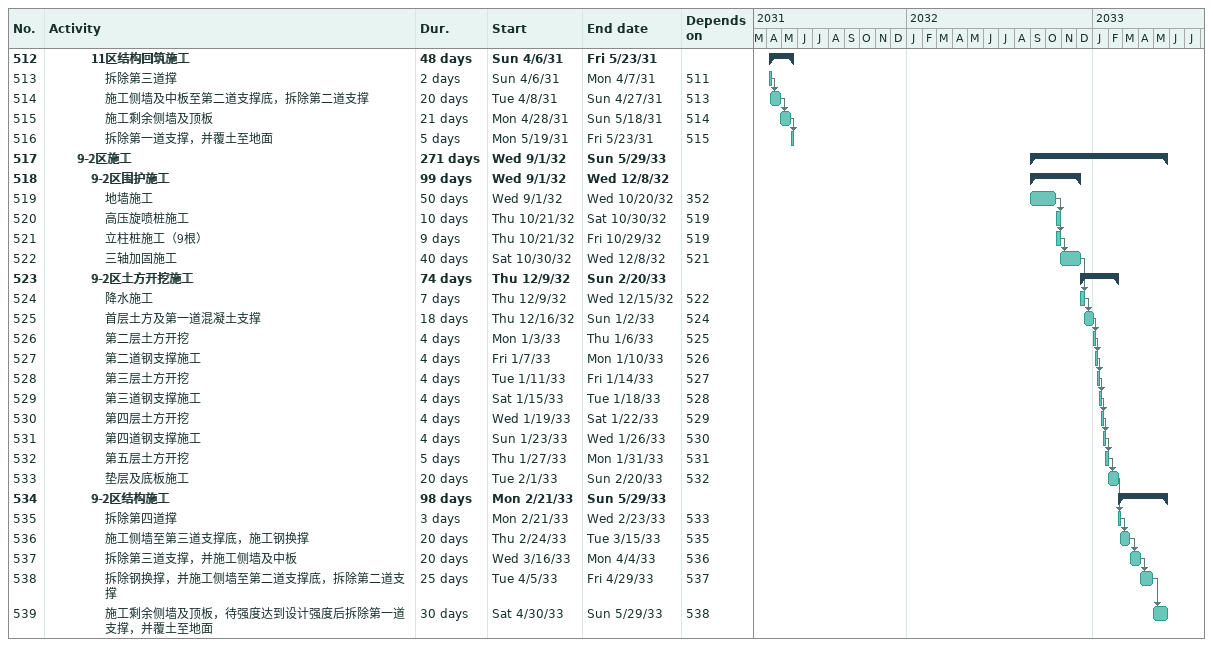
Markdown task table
| ID | Level | Task | Duration | Start | Finish | Predecessors |
|---|---|---|---|---|---|---|
| 512 | 4 | **11区结构回筑施工** | 48d | 2031-04-06 | 2031-05-23 |  |
| 513 | 5 | 拆除第三道撑 | 2d | 2031-04-06 | 2031-04-07 | 511 |
| 514 | 5 | 施工侧墙及中板至第二道支撑底，拆除第二道支撑 | 20d | 2031-04-08 | 2031-04-27 | 513 |
| 515 | 5 | 施工剩余侧墙及顶板 | 21d | 2031-04-28 | 2031-05-18 | 514 |
| 516 | 5 | 拆除第一道支撑，并覆土至地面 | 5d | 2031-05-19 | 2031-05-23 | 515 |
| 517 | 3 | **9-2区施工** | 271d | 2032-09-01 | 2033-05-29 |  |
| 518 | 4 | **9-2区围护施工** | 99d | 2032-09-01 | 2032-12-08 |  |
| 519 | 5 | 地墙施工 | 50d | 2032-09-01 | 2032-10-20 | 352 |
| 520 | 5 | 高压旋喷桩施工 | 10d | 2032-10-21 | 2032-10-30 | 519 |
| 521 | 5 | 立柱桩施工（9根） | 9d | 2032-10-21 | 2032-10-29 | 519 |
| 522 | 5 | 三轴加固施工 | 40d | 2032-10-30 | 2032-12-08 | 521 |
| 523 | 4 | **9-2区土方开挖施工** | 74d | 2032-12-09 | 2033-02-20 |  |
| 524 | 5 | 降水施工 | 7d | 2032-12-09 | 2032-12-15 | 522 |
| 525 | 5 | 首层土方及第一道混凝土支撑 | 18d | 2032-12-16 | 2033-01-02 | 524 |
| 526 | 5 | 第二层土方开挖 | 4d | 2033-01-03 | 2033-01-06 | 525 |
| 527 | 5 | 第二道钢支撑施工 | 4d | 2033-01-07 | 2033-01-10 | 526 |
| 528 | 5 | 第三层土方开挖 | 4d | 2033-01-11 | 2033-01-14 | 527 |
| 529 | 5 | 第三道钢支撑施工 | 4d | 2033-01-15 | 2033-01-18 | 528 |
| 530 | 5 | 第四层土方开挖 | 4d | 2033-01-19 | 2033-01-22 | 529 |
| 531 | 5 | 第四道钢支撑施工 | 4d | 2033-01-23 | 2033-01-26 | 530 |
| 532 | 5 | 第五层土方开挖 | 5d | 2033-01-27 | 2033-01-31 | 531 |
| 533 | 5 | 垫层及底板施工 | 20d | 2033-02-01 | 2033-02-20 | 532 |
| 534 | 4 | **9-2区结构施工** | 98d | 2033-02-21 | 2033-05-29 |  |
| 535 | 5 | 拆除第四道撑 | 3d | 2033-02-21 | 2033-02-23 | 533 |
| 536 | 5 | 施工侧墙至第三道支撑底，施工钢换撑 | 20d | 2033-02-24 | 2033-03-15 | 535 |
| 537 | 5 | 拆除第三道支撑，并施工侧墙及中板 | 20d | 2033-03-16 | 2033-04-04 | 536 |
| 538 | 5 | 拆除钢换撑，并施工侧墙至第二道支撑底，拆除第二道支撑 | 25d | 2033-04-05 | 2033-04-29 | 537 |
| 539 | 5 | 施工剩余侧墙及顶板，待强度达到设计强度后拆除第一道支撑，并覆土至地面 | 30d | 2033-04-30 | 2033-05-29 | 538 |
